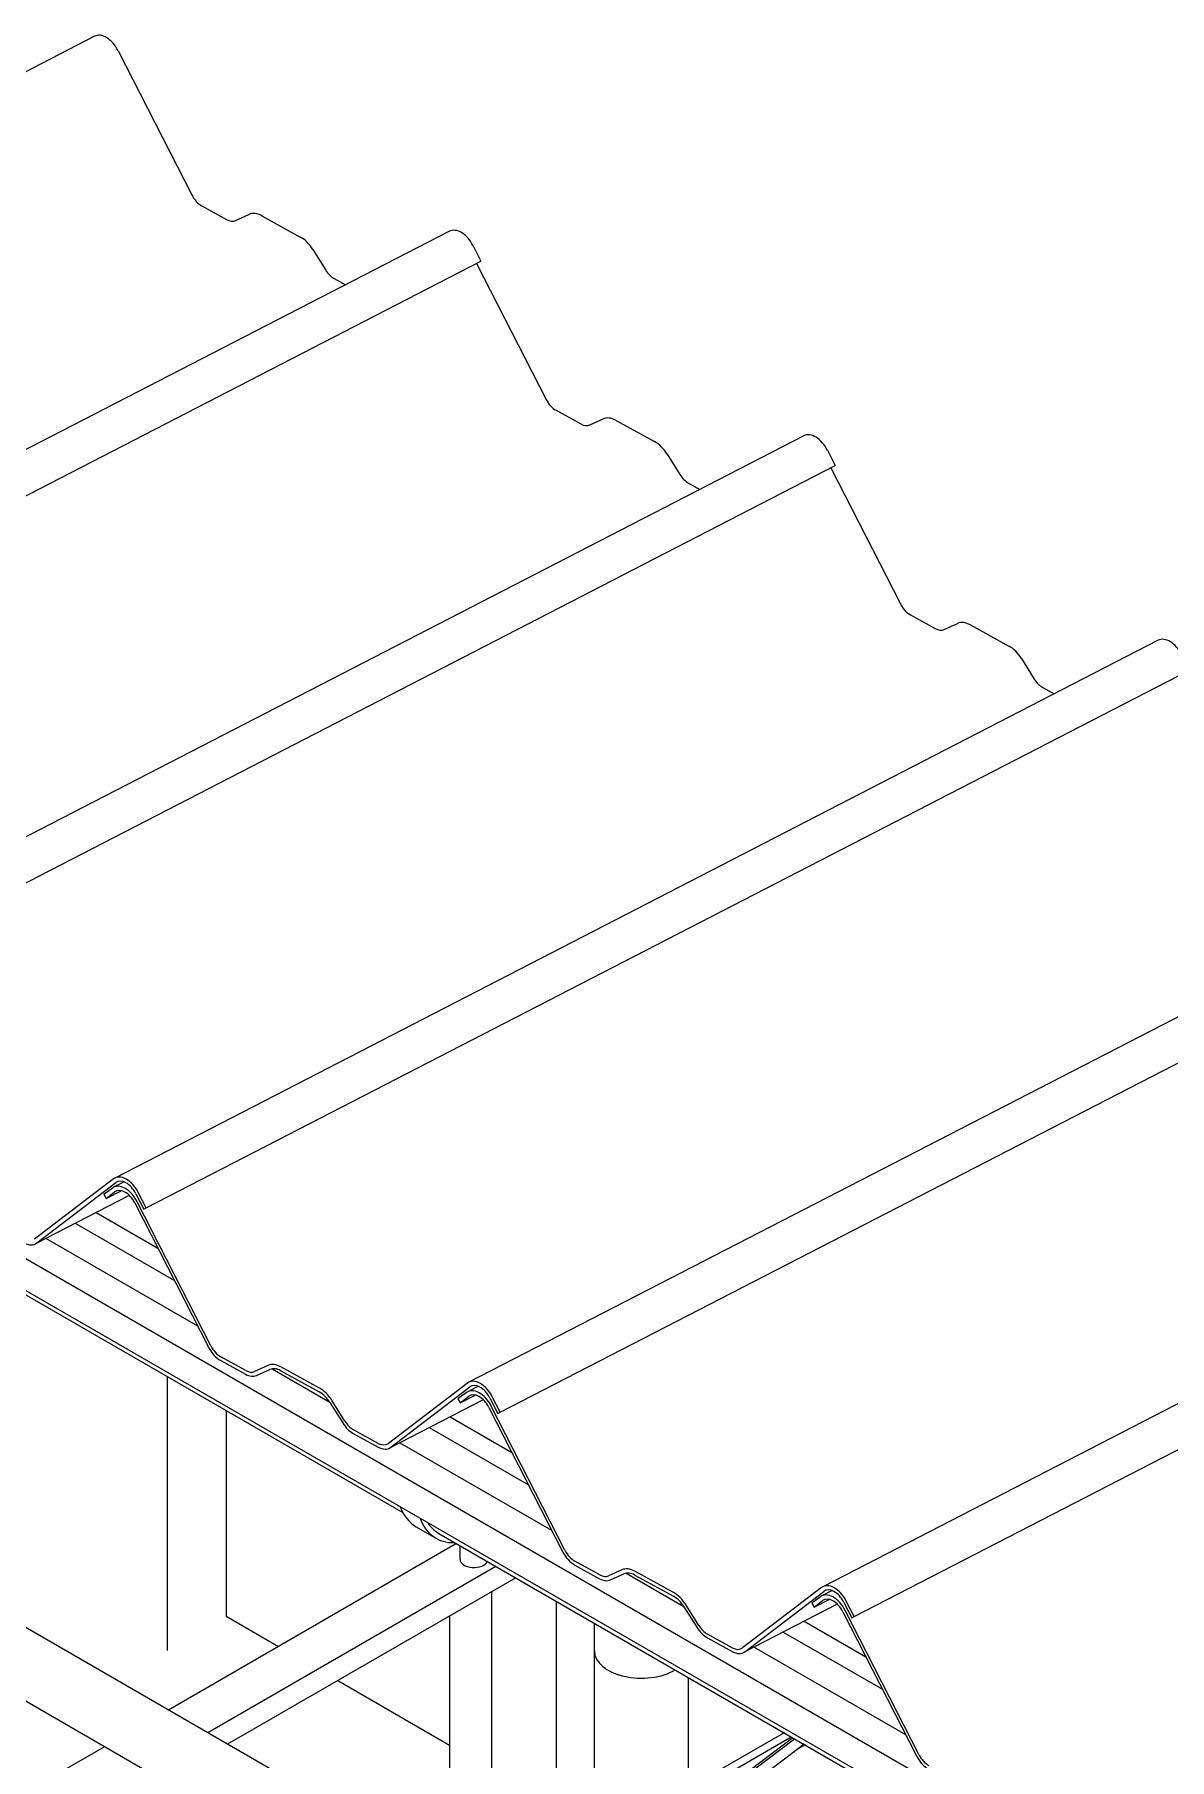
# Model space of a CAD drawing. Header units: millimetres. Extents: x -312439 to 477422, y -331570 to 212570.
# Drawn here: x 397742 to 398988, y 108251 to 110145 of the extents above; entities that cross this region are included whole.
import ezdxf

# ---------------------------------------------------------------- set-up
doc = ezdxf.new("R2010")
doc.units = ezdxf.units.MM

msp = doc.modelspace()

# ---------------------------------------------------------------- linework, layer by layer
at = {"color": 0, "linetype": 'Continuous', "lineweight": 0, "extrusion": (0, 0.816497, 0.57735)}
for p, q in [((397808.147, 110142.825), (396663.124, 109552.672)), ((397833.974, 110126.937), (397914.847, 109968.705)), ((397925.74, 109956.722), (397953.025, 109941.732)), ((397962.681, 109940.662), (397977.427, 109947.282)), ((397991.608, 109945.712), (398033.889, 109922.483)), ((398197.72, 109928.789), (397052.696, 109338.636)), ((398047.757, 109908.642), (398061.762, 109886.226)), ((398223.546, 109912.901), (398232.184, 109896.002)), ((397087.16, 109305.849), (398232.184, 109896.002)), ((398227.325, 109893.498), (398303.603, 109744.257)), ((398071.205, 109876.802), (398083.62, 109869.981)), ((398314.495, 109732.274), (398341.78, 109717.283)), ((398351.437, 109716.214), (398366.182, 109722.834)), ((398380.364, 109721.264), (398422.644, 109698.034)), ((398586.475, 109704.341), (397441.452, 109114.188)), ((398436.513, 109684.194), (398450.517, 109661.778)), ((398612.302, 109688.453), (398620.939, 109671.554)), ((397475.916, 109081.401), (398620.939, 109671.554)), ((398616.124, 109669.072), (398692.436, 109519.764)), ((398459.961, 109652.354), (398472.375, 109645.533)), ((398703.329, 109507.781), (398730.614, 109492.79)), ((398740.271, 109491.721), (398755.016, 109498.341)), ((398769.198, 109496.77), (398811.478, 109473.541)), ((398975.309, 109479.848), (397830.286, 108889.695)), ((398825.347, 109459.701), (398839.351, 109437.285)), ((397864.75, 108856.908), (399009.773, 109447.061)), ((398848.795, 109427.86), (398861.209, 109421.04)), ((396734.042, 109377.832), (401453.538, 106653.03)), ((396734.042, 109342.828), (401489.123, 106597.48)), ((399363.699, 109255.611), (398218.676, 108665.458)), ((398253.139, 108632.671), (399398.163, 109222.824)), ((399752.227, 109031.294), (398607.204, 108441.141)), ((398641.668, 108408.354), (399786.691, 108998.507)), ((397438.29, 108931.236), (398146.409, 108522.403)), ((397828.85, 108888.785), (397742.251, 108822.565)), ((397744.768, 108818.383), (397831.367, 108884.603)), ((397840.546, 108885.392), (397829.103, 108879.494)), ((397846.28, 108870.533), (397743.333, 108817.473)), ((397827.667, 108878.584), (397818.419, 108871.512)), ((397818.419, 108871.512), (397820.936, 108867.329)), ((397820.936, 108867.329), (397837.353, 108875.79)), ((397820.936, 108867.329), (397830.184, 108874.401)), ((397853.454, 108872.468), (397862.092, 108855.569)), ((397935.803, 108705.374), (397854.93, 108863.606)), ((397864.75, 108856.908), (397856.113, 108873.807)), ((397809.822, 108851.742), (397877.672, 108812.569)), ((397852.272, 108862.266), (397933.145, 108704.035)), ((397862.092, 108855.569), (397864.75, 108856.908)), ((397786.942, 108839.949), (397895.801, 108777.099)), ((397754.908, 108823.439), (397921.182, 108727.441)), ((397973.981, 108678.4), (397946.696, 108693.391)), ((397946.565, 108689.258), (397973.875, 108674.254)), ((397998.383, 108683.951), (397983.637, 108677.331)), ((397985.794, 108672.933), (398000.539, 108679.554)), ((398002.887, 108680.269), (398066.166, 108643.735)), ((398012.459, 108678.234), (398054.739, 108655.005)), ((398054.844, 108659.151), (398012.564, 108682.381)), ((397887.783, 108671.721), (397887.783, 108371.194)), ((398217.24, 108664.548), (398130.641, 108598.328)), ((398133.158, 108594.146), (398219.757, 108660.366)), ((398216.195, 108654.267), (398206.947, 108647.195)), ((398229.103, 108661.089), (398217.631, 108655.177)), ((398066.395, 108643.372), (398080.399, 108620.956)), ((398082.718, 108622.895), (398068.713, 108645.311)), ((398234.707, 108646.315), (398131.722, 108593.236)), ((398206.947, 108647.195), (398209.464, 108643.012)), ((398209.464, 108643.012), (398225.881, 108651.474)), ((398209.464, 108643.012), (398218.713, 108650.084)), ((398240.8, 108637.95), (398321.673, 108479.718)), ((398241.844, 108648.231), (398250.481, 108631.332)), ((398324.331, 108481.057), (398243.458, 108639.289)), ((398253.139, 108632.671), (398244.502, 108649.57)), ((397952.743, 108634.216), (397952.743, 108408.699)), ((398198.212, 108627.505), (398266.201, 108588.252)), ((398250.481, 108631.332), (398253.139, 108632.671)), ((398092.055, 108609.324), (398119.366, 108594.319)), ((398119.446, 108598.48), (398092.161, 108613.471)), ((398143.298, 108599.202), (398309.71, 108503.124)), ((398175.331, 108615.712), (398284.33, 108552.782)), ((398161.039, 108506.885), (398182.692, 108494.383)), ((398205.337, 108488.381), (397889.107, 108305.806)), ((398185.754, 108499.687), (398790.691, 108150.427)), ((398209.194, 108471.044), (398209.194, 108486.154)), ((398335.093, 108464.941), (398362.403, 108449.937)), ((398362.509, 108454.084), (398335.224, 108469.074)), ((398248.644, 108463.378), (397932.414, 108280.802)), ((398270.297, 108450.876), (397954.068, 108268.301)), ((398386.911, 108459.635), (398372.166, 108453.014)), ((398374.322, 108448.617), (398389.068, 108455.237)), ((398391.415, 108455.952), (398454.694, 108419.418)), ((398400.987, 108453.917), (398443.267, 108430.688)), ((398443.373, 108434.835), (398401.093, 108458.064)), ((398243.738, 108435.542), (398243.738, 108158.196)), ((398605.768, 108440.231), (398519.169, 108374.011)), ((398521.686, 108369.829), (398608.285, 108436.049)), ((398604.575, 108430.036), (398595.327, 108422.964)), ((398597.844, 108418.781), (398614.26, 108427.242)), ((398617.452, 108436.842), (398606.011, 108430.946)), ((397952.743, 108408.699), (398010.033, 108375.622)), ((398197.804, 108409.022), (398197.804, 108131.676)), ((398314.615, 108425.289), (398314.615, 108199.422)), ((398454.923, 108419.055), (398468.928, 108396.639)), ((398471.246, 108398.578), (398457.242, 108420.994)), ((398623.196, 108421.978), (398520.251, 108368.919)), ((398595.327, 108422.964), (398597.844, 108418.781)), ((398597.844, 108418.781), (398607.092, 108425.853)), ((398629.18, 108413.718), (398710.053, 108255.487)), ((398630.373, 108423.914), (398639.01, 108407.015)), ((398712.711, 108256.826), (398631.838, 108415.058)), ((398641.668, 108408.354), (398633.031, 108425.253)), ((398639.01, 108407.015), (398641.668, 108408.354)), ((398507.975, 108374.163), (398480.689, 108389.154)), ((398563.86, 108391.395), (398672.709, 108328.551)), ((398586.74, 108403.188), (398654.58, 108364.021)), ((398480.584, 108385.007), (398507.894, 108370.002)), ((398531.827, 108374.885), (398698.09, 108278.893)), ((398074.993, 108338.117), (398197.804, 108267.213)), ((397819.104, 108265.389), (397747.494, 108224.045)), ((398587.879, 108267.52), (398579.44, 108262.648))]:
    msp.add_line(p, q, dxfattribs=at)
at = {"color": 5, "linetype": 'Continuous', "lineweight": 0, "extrusion": (0, 0.816497, 0.57735)}
for p, q in [((398800.503, 107779.611), (397341.446, 108621.998)), ((398979.781, 107595.272), (397306.445, 108561.374)), ((398356.634, 108138.77), (398356.634, 108401.03)), ((398459.709, 108138.77), (398459.709, 108341.519)), ((398564.706, 108280.899), (398492.276, 108239.082)), ((398500.293, 108234.454), (398572.722, 108276.271)), ((398574.334, 108275.34), (398517.013, 108231.753)), ((398519.159, 108230.812), (398576.258, 108274.23)), ((398586.725, 108268.187), (398519.159, 108216.81))]:
    msp.add_line(p, q, dxfattribs=at)
at = {"color": 0, "linetype": 'Continuous', "lineweight": 0}
for centre, major_axis, ratio, start_param, end_param in [((397819.972, 110119.882), (-11.825, 22.942), 0.60744863, 4.70678719, 6.28318531), ((397926.191, 109974.42), (9.58, -18.587), 0.60744863, 4.70678719, 5.54908023), ((397953.476, 109959.43), (9.58, -18.587), 0.60744863, 5.54908023, 6.25043545), ((397990.945, 109919.72), (-14.069, 27.297), 0.60744863, 5.54908023, 6.25043545), ((398209.544, 109905.847), (-11.825, 22.942), 0.60744863, 4.70678719, 6.28318531), ((398033.225, 109896.491), (14.069, -27.297), 0.60744863, 1.70613235, 2.40748757), ((398071.657, 109894.5), (9.58, -18.587), 0.60744863, 4.84772501, 5.54908023), ((398314.947, 109749.972), (9.58, -18.587), 0.60744863, 4.70678719, 5.54908023), ((398342.232, 109734.981), (9.58, -18.587), 0.60744863, 5.54908023, 6.25043545), ((398379.701, 109695.272), (-14.069, 27.297), 0.60744863, 5.54908023, 6.25043545), ((398421.981, 109672.043), (14.069, -27.297), 0.60744863, 1.70613235, 2.40748757), ((398598.3, 109681.399), (-11.825, 22.942), 0.60744863, 4.70678719, 6.28318531), ((398460.412, 109670.052), (9.58, -18.587), 0.60744863, 4.84772501, 5.54908023), ((398703.78, 109525.479), (9.58, -18.587), 0.60744863, 4.70678719, 5.54908023), ((398731.066, 109510.488), (9.58, -18.587), 0.60744863, 5.54908023, 6.25043545), ((398768.535, 109470.778), (-14.069, 27.297), 0.60744863, 5.54908023, 6.25043545), ((398810.815, 109447.549), (14.069, -27.297), 0.60744863, 1.70613235, 2.40748757), ((398987.133, 109456.905), (-11.825, 22.942), 0.60744863, 4.70678719, 6.28318531), ((398849.246, 109445.559), (9.58, -18.587), 0.60744863, 4.84772501, 5.54908023), ((397840.927, 108856.551), (-11.825, 22.942), 0.60744863, 4.70678719, 6.39137326), ((397842.11, 108866.753), (-11.825, 22.942), 0.60744863, 4.70678719, 6.39137326), ((397842.11, 108866.753), (-9.58, 18.587), 0.60744863, 4.70678719, 6.39137326), ((397840.927, 108856.551), (-9.58, 18.587), 0.60744863, 4.70678719, 6.39137326), ((397731.508, 108840.415), (11.825, -22.942), 0.60744863, 5.550456, 6.39137326), ((397947.147, 108711.089), (11.825, -22.942), 0.60744863, 4.70678719, 5.54770445), ((397947.147, 108711.089), (-9.58, 18.587), 0.60744863, 1.56519454, 2.40748757), ((397974.432, 108696.099), (11.825, -22.942), 0.60744863, 5.54907959, 6.25043608), ((397974.432, 108696.099), (9.58, -18.587), 0.60744863, 5.54908023, 6.25043545), ((398011.901, 108656.389), (-14.069, 27.297), 0.60744863, 5.54908023, 6.25043545), ((398011.901, 108656.389), (-11.825, 22.942), 0.60744863, 5.54908023, 6.25043545), ((398054.181, 108633.16), (11.825, -22.942), 0.60744863, 1.70613235, 2.40748757), ((398054.181, 108633.16), (-14.069, 27.297), 0.60744863, 4.84772501, 5.54908023), ((398229.456, 108632.234), (-11.825, 22.942), 0.60744863, 4.70678719, 6.39137326), ((398230.5, 108642.516), (-11.825, 22.942), 0.60744863, 4.70678719, 6.39137326), ((398230.5, 108642.516), (-9.58, 18.587), 0.60744863, 4.70678719, 6.39137326), ((398229.456, 108632.234), (-9.58, 18.587), 0.60744863, 4.70678719, 6.39137326), ((398092.613, 108631.169), (11.825, -22.942), 0.60744863, 4.84772437, 5.54908086), ((398092.613, 108631.169), (-9.58, 18.587), 0.60744863, 1.70613235, 2.40748757), ((398119.898, 108616.178), (9.58, -18.587), 0.60744863, 5.54908023, 6.39137326), ((398119.898, 108616.178), (11.825, -22.942), 0.60744863, 5.550456, 6.39137326), ((398213.679, 108598.06), (-52.64, -91.175), 0.57735027, 5.83387259, 6.28318531), ((398235.332, 108585.559), (-52.64, -91.175), 0.57735027, 5.83387259, 6.62595723), ((398235.332, 108585.559), (49.578, 85.871), 0.57735027, 2.84515021, 3.14159265), ((398224.505, 108471.044), (-15.311, 0), 0.57735027, 0, 2.88158741), ((398335.675, 108486.772), (11.825, -22.942), 0.60744863, 4.70678719, 5.54770445), ((398335.675, 108486.772), (-9.58, 18.587), 0.60744863, 1.56519454, 2.40748757), ((398362.961, 108471.782), (11.825, -22.942), 0.60744863, 5.54907959, 6.25043608), ((398362.961, 108471.782), (9.58, -18.587), 0.60744863, 5.54908023, 6.25043545), ((398400.43, 108432.072), (-14.069, 27.297), 0.60744863, 5.54908023, 6.25043545), ((398400.43, 108432.072), (-11.825, 22.942), 0.60744863, 5.54908023, 6.25043545), ((398442.71, 108408.843), (11.825, -22.942), 0.60744863, 1.70613235, 2.40748757), ((398442.71, 108408.843), (-14.069, 27.297), 0.60744863, 4.84772501, 5.54908023), ((398617.835, 108408.003), (-11.825, 22.942), 0.60744863, 4.70678719, 6.39137326), ((398619.028, 108418.199), (-11.825, 22.942), 0.60744863, 4.70678719, 6.39137326), ((398617.835, 108408.003), (-9.58, 18.587), 0.60744863, 4.70678719, 6.39137326), ((398619.028, 108418.199), (-9.58, 18.587), 0.60744863, 4.70678719, 6.39137326), ((398481.141, 108406.852), (11.825, -22.942), 0.60744863, 4.84772437, 5.54908086), ((398481.141, 108406.852), (-9.58, 18.587), 0.60744863, 1.70613235, 2.40748757), ((398508.426, 108391.861), (9.58, -18.587), 0.60744863, 5.54908023, 6.39137326), ((398508.426, 108391.861), (11.825, -22.942), 0.60744863, 5.550456, 6.39137326), ((398724.055, 108262.541), (-9.58, 18.587), 0.60744863, 1.56519454, 2.40748757), ((398724.055, 108262.541), (11.825, -22.942), 0.60744863, 4.70678719, 5.54770445)]:
    msp.add_ellipse(centre, major_axis=major_axis, ratio=ratio, start_param=start_param, end_param=end_param, dxfattribs=at)
at = {"color": 5, "linetype": 'Continuous', "lineweight": 0}
for major_axis, start_param, end_param in [((-51.538, 0), 0, 2.37609433), ((51.538, 0), 3.14159265, 5.51768699)]:
    msp.add_ellipse((398408.172, 108370.437), major_axis=major_axis, ratio=0.57735027, start_param=start_param, end_param=end_param, dxfattribs=at)

doc.saveas('drawing.dxf')
